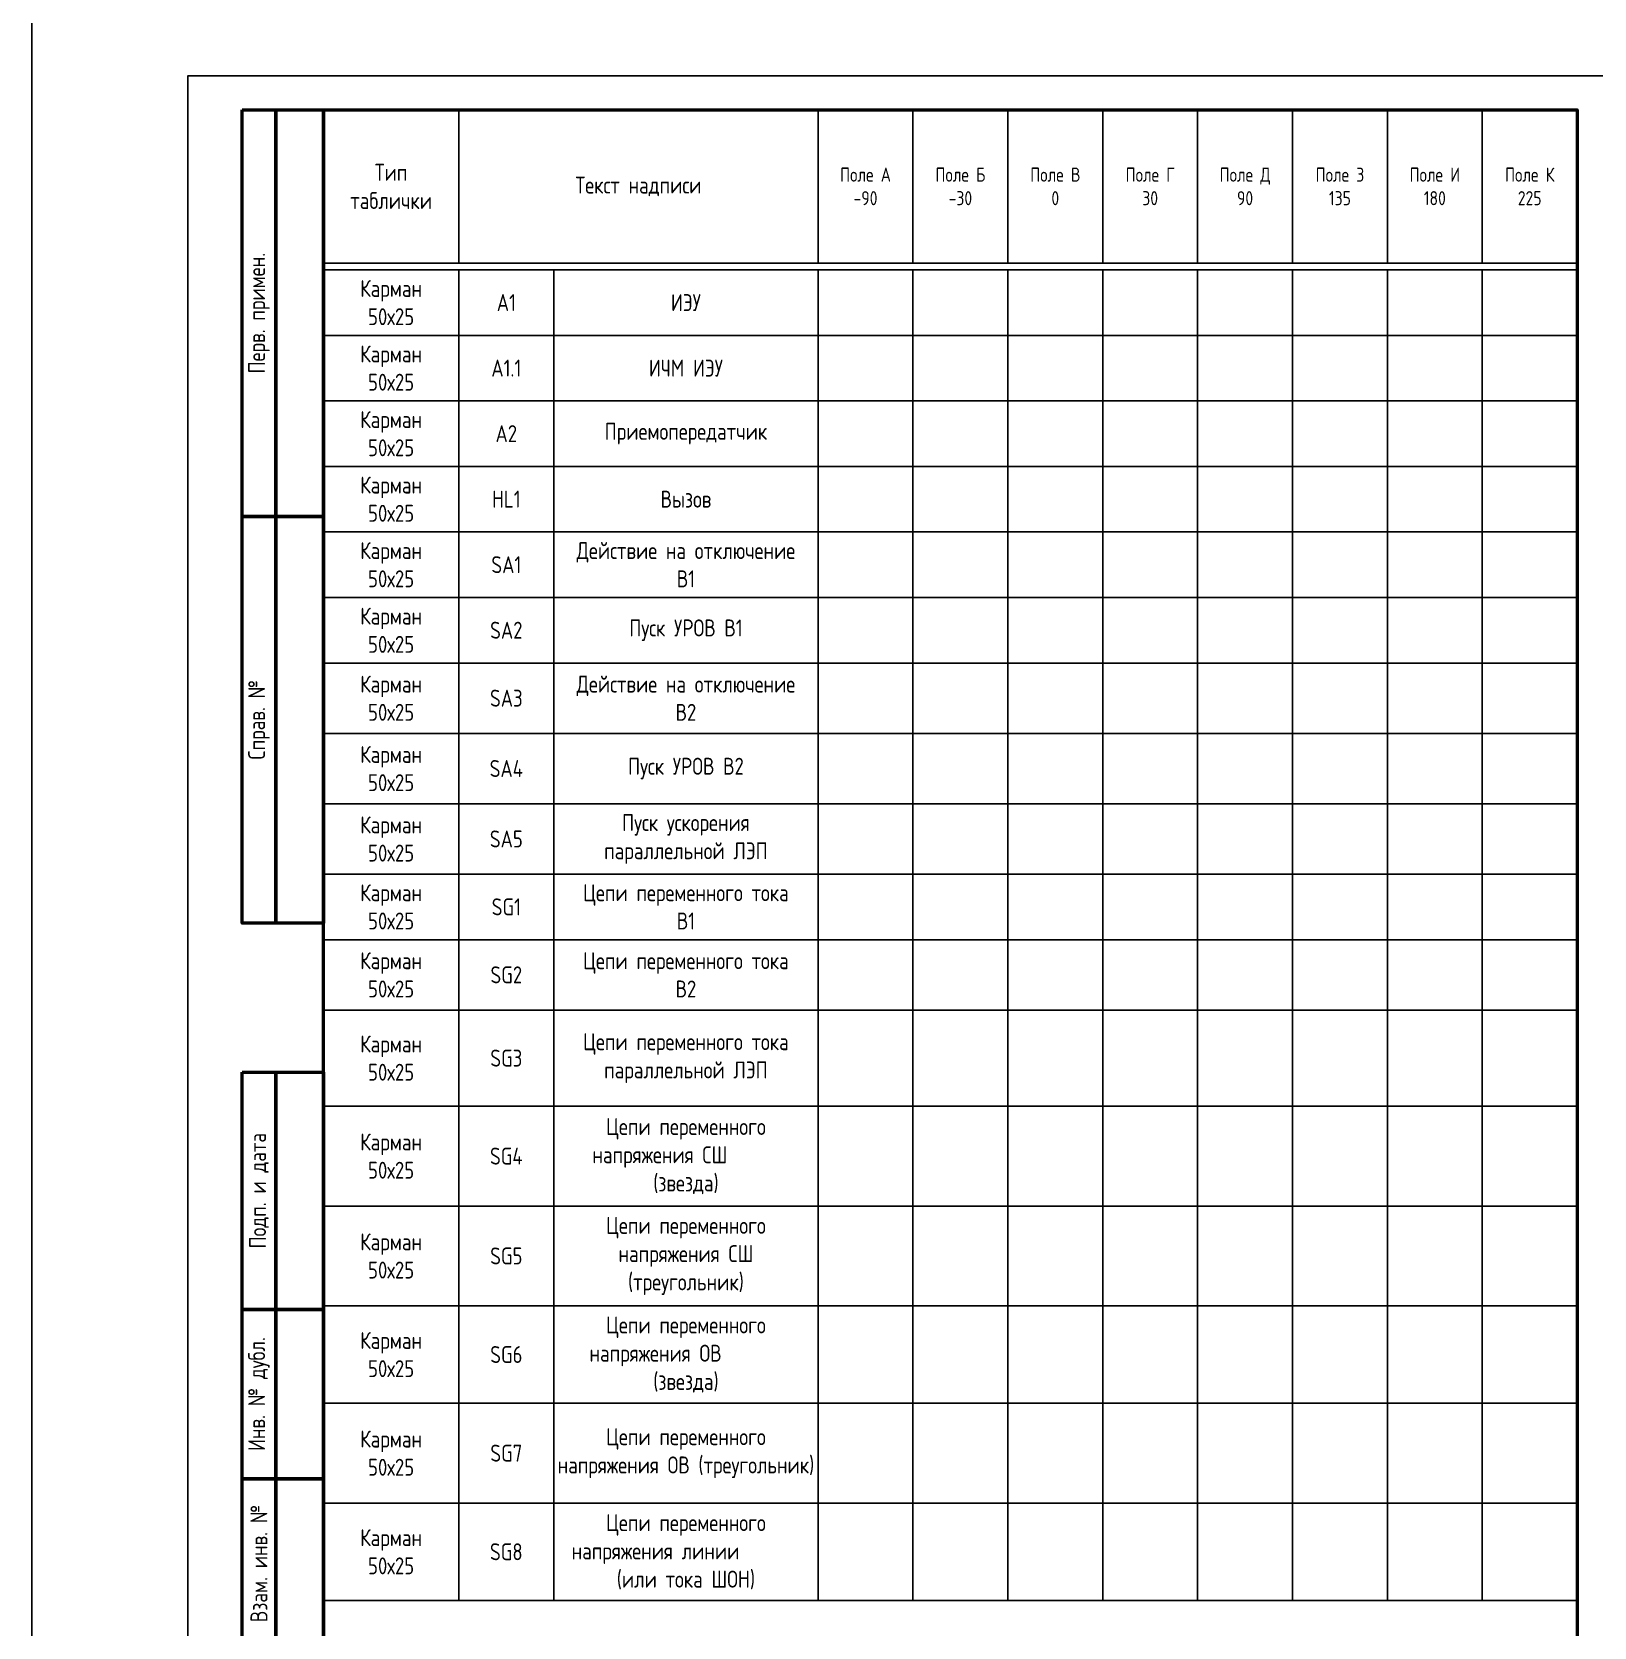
# Model space of a CAD drawing. Header units: millimetres. Extents: x -863 to 2619, y -90 to 586.
# Drawn here: x -863 to -632.5, y 68.1 to 303.5 of the extents above; entities that cross this region are included whole.
import ezdxf

# ---------------------------------------------------------------- set-up
doc = ezdxf.new("R2010")
doc.units = ezdxf.units.MM
doc.styles.add('Gost_type_A', font='GOST_0.TTF')

# ---------------------------------------------------------------- blocks, each defined once
blk = doc.blocks.new('Штамп левый верхний')
at = {"lineweight": 50}
for points in [[(-12, 0), (-7, 0), (-7, -60), (-12, -60)], [(-7, 0), (0, 0), (0, -60), (-7, -60)], [(-12, -60), (-7, -60), (-7, -120), (-12, -120)], [(-7, -60), (0, -60), (0, -120), (-7, -120)]]:
    blk.add_lwpolyline(points, close=True, dxfattribs=at)
at = {"char_height": 2.5, "width": 60, "attachment_point": 5, "rotation": 90, "style": 'Gost_type_A'}
for s, insert in [('Перв. примен.', (-9.5, -30)), ('Справ. №', (-9.5, -90))]:
    blk.add_mtext(s, dxfattribs=dict(at, insert=insert))
blk = doc.blocks.new('Штамп левый нижний')
at = {"lineweight": 50}
for points in [[(-12, 145), (-7, 145), (-7, 110), (-12, 110)], [(-7, 145), (0, 145), (0, 110), (-7, 110)], [(-12, 110), (-7, 110), (-7, 85), (-12, 85)], [(-7, 110), (0, 110), (0, 85), (-7, 85)], [(-12, 85), (-7, 85), (-7, 60), (-12, 60)], [(-7, 85), (0, 85), (0, 60), (-7, 60)], [(-12, 60), (-7, 60), (-7, 25), (-12, 25)], [(-7, 60), (0, 60), (0, 25), (-7, 25)], [(-12, 25), (-7, 25), (-7, 0), (-12, 0)], [(-7, 25), (0, 25), (0, 0), (-7, 0)]]:
    blk.add_lwpolyline(points, close=True, dxfattribs=at)
at = {"char_height": 2.5, "attachment_point": 5, "rotation": 90, "style": 'Gost_type_A'}
for s, insert, width in [('Подп. и дата', (-9.5, 127.5), 35), ('Инв. № дубл.', (-9.5, 97.5), 25), ('Взам. инв. №', (-9.5, 72.5), 25), ('Подп. и дата', (-9.5, 42.5), 35), ('Инв. N подл.', (-9.5, 12.5), 25)]:
    blk.add_mtext(s, dxfattribs=dict(at, insert=insert, width=width))
blk = doc.blocks.new('Формат_А4')
blk.add_lwpolyline([(0, 297), (0, 0), (-210, 0), (-210, 297)], close=True)
at = {"lineweight": 50}
blk.add_lwpolyline([(-190, 292), (-5, 292), (-5, 5), (-190, 5)], close=True, dxfattribs=at)
blk = doc.blocks.new('*T21')
at = {"color": 0, "linetype": 'ByBlock', "lineweight": -2, "transparency": 16777216}
for p, q in [((0, 0), (185, 0)), ((0, 0), (0, -219.95)), ((20, 0), (20, -22.61)), ((73, 0), (73, -22.61)), ((87, 0), (87, -22.61)), ((101, 0), (101, -22.61)), ((115, 0), (115, -22.61)), ((129, 0), (129, -22.61)), ((143, 0), (143, -22.61)), ((157, 0), (157, -22.61)), ((171, 0), (171, -22.61)), ((185, 0), (185, -219.95)), ((0, -22.61), (185, -22.61)), ((0, -23.61), (185, -23.61)), ((20, -23.61), (20, -219.95)), ((34, -23.61), (34, -219.95)), ((73, -23.61), (73, -219.95)), ((87, -23.61), (87, -219.95)), ((101, -23.61), (101, -219.95)), ((115, -23.61), (115, -219.95)), ((129, -23.61), (129, -219.95)), ((143, -23.61), (143, -219.95)), ((157, -23.61), (157, -219.95)), ((171, -23.61), (171, -219.95)), ((0, -33.28), (185, -33.28)), ((0, -42.95), (185, -42.95)), ((0, -52.62), (185, -52.62)), ((0, -62.29), (185, -62.29)), ((0, -71.96), (185, -71.96)), ((0, -81.63), (185, -81.63)), ((0, -92.01), (185, -92.01)), ((0, -102.4), (185, -102.4)), ((0, -112.78), (185, -112.78)), ((0, -122.45), (185, -122.45)), ((0, -132.83), (185, -132.83)), ((0, -147.03), (185, -147.03)), ((0, -161.76), (185, -161.76)), ((0, -176.49), (185, -176.49)), ((0, -190.85), (185, -190.85)), ((0, -205.58), (185, -205.58)), ((0, -219.95), (185, -219.95))]:
    blk.add_line(p, q, dxfattribs=at)
at = {"color": 0, "transparency": 16777216, "char_height": 2.5, "attachment_point": 5, "style": 'Gost_type_A'}
for s, insert, width in [('Тип таблички', (10, -11.3), 17), ('{\\H0.83333x;\\C256;Поле А \\P-90}', (80, -11.3), 11), ('{\\H0.83333x;\\C256;Поле Б\\P-30}', (94, -11.3), 11), ('{\\H0.83333x;\\C256;Поле В\\P0}', (108, -11.3), 11), ('{\\H0.83333x;\\C256;Поле Г\\P30}', (122, -11.3), 11), ('{\\H0.83333x;\\C256;Поле Д\\P90}', (136, -11.3), 11), ('{\\H0.83333x;\\C256;Поле З\\P135}', (150, -11.3), 11), ('{\\H0.83333x;\\C256;Поле И\\P180}', (164, -11.3), 11), ('{\\H0.83333x;\\C256;Поле К\\P225}', (178, -11.3), 11), ('Текст надписи', (46.5, -11.3), 50), ('Карман\\P50х25', (10, -28.44), 17), ('A1', (27, -28.44), 11), ('ИЭУ', (53.5, -28.44), 36), ('Карман\\P50х25', (10, -38.11), 17), ('A1.1', (27, -38.11), 11), ('ИЧМ ИЭУ', (53.5, -38.11), 36), ('Карман\\P50х25', (10, -47.78), 17), ('A2', (27, -47.78), 11), ('Приемопередатчик', (53.5, -47.78), 36), ('Карман\\P50х25', (10, -57.45), 17), ('HL1', (27, -57.45), 11), ('Вызов', (53.5, -57.45), 36), ('Карман\\P50х25', (10, -67.12), 17), ('SA1', (27, -67.12), 11), ('Действие на отключение\\PВ1', (53.5, -67.12), 36), ('Карман\\P50х25', (10, -76.79), 17), ('Пуск УРОВ В1', (53.5, -76.79), 36), ('SA2', (27, -76.79), 11), ('Карман\\P50х25', (10, -86.82), 17), ('Действие на отключение\\PВ2', (53.5, -86.82), 36), ('SA3', (27, -86.82), 11), ('Карман\\P50х25', (10, -97.2), 17), ('SA4', (27, -97.2), 11), ('Пуск УРОВ В2', (53.5, -97.2), 36), ('Карман\\P50х25', (10, -107.59), 17), ('{\\C256;Пуск ускорения параллельной ЛЭП }', (53.5, -107.59), 36), ('SA5', (27, -107.59), 11), ('Карман\\P50х25', (10, -117.61), 17), ('Цепи переменного тока \\PВ1', (53.5, -117.61), 36), ('SG1', (27, -117.61), 11), ('Карман\\P50х25', (10, -127.64), 17), ('Цепи переменного тока \\PВ2', (53.5, -127.64), 36), ('SG2', (27, -127.64), 11), ('Цепи переменного тока {\\C256;параллельной ЛЭП }', (53.5, -139.93), 36), ('Карман\\P50х25', (10, -139.93), 17), ('SG3', (27, -139.93), 11), ('{\\C256;Цепи переменного \\Pнапряжения СШ       (звезда)}', (53.5, -154.39), 36), ('Карман\\P50х25', (10, -154.39), 17), ('SG4', (27, -154.39), 11), ('{\\C256;Цепи переменного \\Pнапряжения СШ (треугольник)}', (53.5, -169.12), 36), ('Карман\\P50х25', (10, -169.12), 17), ('SG5', (27, -169.12), 11), ('{\\C256;Цепи переменного \\Pнапряжения ОВ        (звезда)}', (53.5, -183.67), 36), ('Карман\\P50х25', (10, -183.67), 17), ('SG6', (27, -183.67), 11), ('Карман\\P50х25', (10, -198.22), 17), ('{\\C256;Цепи переменного \\Pнапряжения ОВ (треугольник)}', (53.5, -198.22), 36), ('SG7', (27, -198.22), 11), ('Карман\\P50х25', (10, -212.77), 17), ('{\\C256;Цепи переменного напряжения линии        (или тока ШОН)}', (53.5, -212.77), 36), ('SG8', (27, -212.77), 11)]:
    blk.add_mtext(s, dxfattribs=dict(at, insert=insert, width=width))

msp = doc.modelspace()

# ---------------------------------------------------------------- linework, layer by layer
msp.add_lwpolyline([(-863, 586), (2619, 586), (2619, -90), (-863, -90)], close=True)

# ---------------------------------------------------------------- block references
at = {"color": 1}
for name, p in [('Формат_А4', (-630, 0)), ('Штамп левый верхний', (-820, 292)), ('Штамп левый нижний', (-820, 5))]:
    msp.add_blockref(name, p, dxfattribs=at)
msp.add_blockref('*T21', (-820, 292))

doc.saveas('drawing.dxf')
